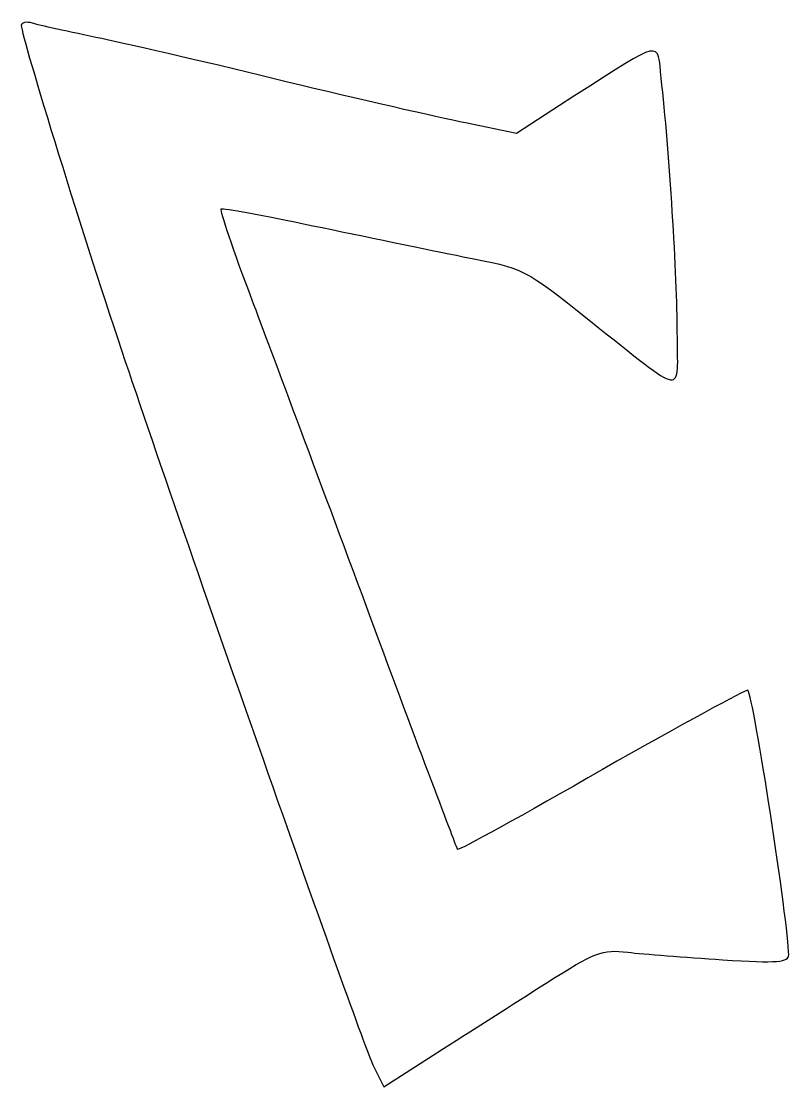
# Model space of a CAD drawing. Extents: x 58 to 182, y 34 to 206.
import ezdxf

# ---------------------------------------------------------------- set-up
doc = ezdxf.new("R2010")
doc.units = 0
doc.layers.get('0').update_dxf_attribs({"linetype": 'CONTINUOUS'})

msp = doc.modelspace()

# ---------------------------------------------------------------- linework, layer by layer
at = {"color": 7}
msp.add_lwpolyline([(58, 205.2)], close=True, dxfattribs=at)
for points in [[(147.3, 193.8), (138, 187.8), (129.8, 189.5)], [(114.9, 37.2), (116.6, 33.9), (125.3, 39.5)]]:
    msp.add_lwpolyline(points, dxfattribs=at)
for points in [[(59.8, 205.6), (58.8, 205.9), (58, 205.7), (58, 205.2)], [(58, 205.2), (58, 203.5), (68.5, 169.6), (74.8, 151)], [(71, 203.1), (65.8, 204.2), (60.7, 205.3), (59.8, 205.6)], [(101, 196.1), (89.7, 198.9), (76.2, 202), (71, 203.1)], [(161.4, 196.7), (160.8, 202.9), (161.8, 203.1), (147.3, 193.8)], [(129.8, 189.5), (125.2, 190.4), (112.3, 193.4), (101, 196.1)], [(164, 155.7), (164, 164.2), (162.7, 185.4), (161.4, 196.7)], [(95.3, 160.9), (92.3, 168.8), (90.1, 175.4), (90.3, 175.6)], [(90.3, 175.6), (90.5, 175.8), (97.1, 174.6), (105.1, 172.9)], [(105.1, 172.9), (113, 171.3), (123.9, 169), (129.4, 167.9)], [(129.4, 167.9), (139.3, 166), (139.3, 166), (149.7, 157.7)], [(114.5, 109.5), (106.9, 129.9), (98.3, 153), (95.3, 160.9)], [(149.7, 157.7), (165.8, 145), (164, 145.3), (164, 155.7)], [(74.8, 151), (86.5, 116.3), (113.3, 40.4), (114.9, 37.2)], [(128.5, 72.2), (128.4, 72.4), (122, 89.1), (114.5, 109.5)], [(175.4, 97.9), (175.2, 98.1), (164.6, 92.3), (151.9, 85.1)], [(182, 55.2), (182, 60), (176.3, 97), (175.4, 97.9)], [(151.9, 85.1), (139.2, 77.8), (128.7, 72), (128.5, 72.2)], [(142.8, 50.6), (150.8, 55.7), (151.8, 56.1), (156, 55.6)], [(156, 55.6), (158.5, 55.3), (165.3, 54.8), (171.3, 54.4)], [(171.3, 54.4), (180.3, 53.8), (182, 54), (182, 55.2)], [(125.3, 39.5), (130.1, 42.5), (137.9, 47.5), (142.8, 50.6)]]:
    msp.add_open_spline(points, degree=3, dxfattribs=at)

doc.saveas('drawing.dxf')
